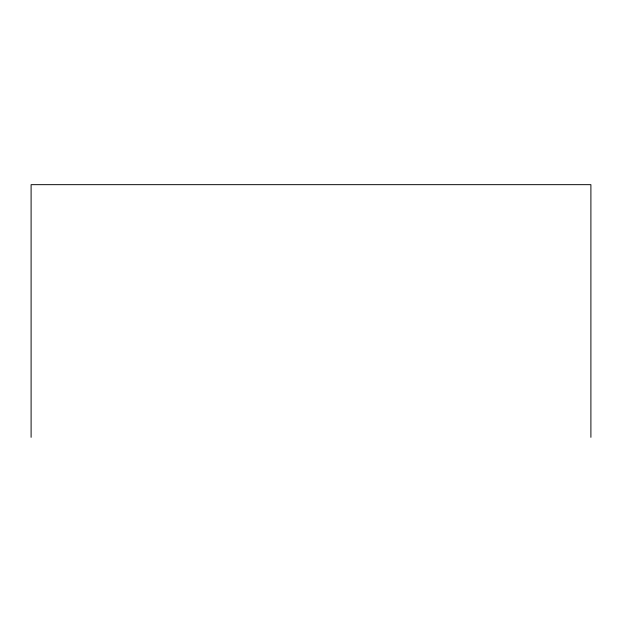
<?xml version="1.0" encoding="UTF-8"?>
<svg xmlns="http://www.w3.org/2000/svg" width="622" height="622" viewBox="0 0 622 622"><rect width="100%" height="100%" fill="white"/><g stroke="black" fill="none" stroke-linecap="round" stroke-linejoin="round"><path stroke-width="0.93" d="M590.9 437.336L590.9 184.664L31.1 184.664L31.1 437.336"/></g></svg>
